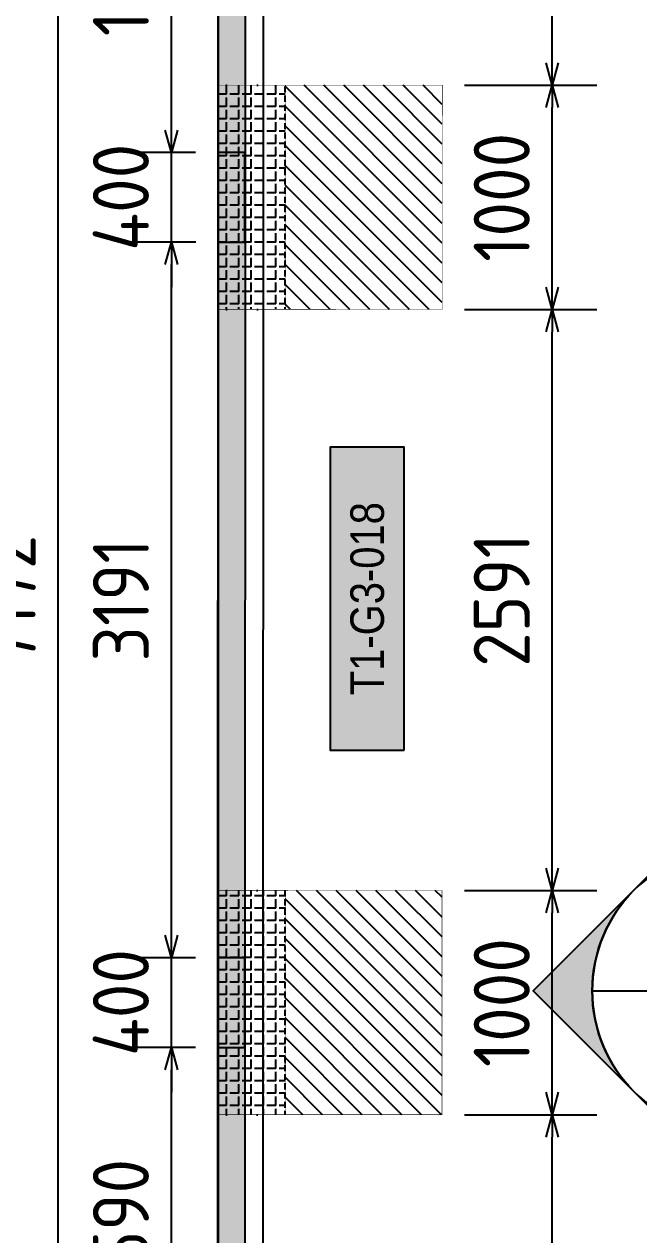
# Model space of a CAD drawing. Header units: centimetres. Extents: x -6122352 to 7132207, y -1694241 to 1947892.
# Drawn here: x 134102 to 136844, y -120280 to -114882 of the extents above; entities that cross this region are included whole.
import ezdxf
from ezdxf.enums import TextEntityAlignment as Align

# ---------------------------------------------------------------- set-up
doc = ezdxf.new("R2010")
doc.units = ezdxf.units.CM
doc.header["$MEASUREMENT"] = 0
doc.header["$PDMODE"] = 66
doc.header["$PDSIZE"] = 100
doc.linetypes.add('DASHED2', pattern=[0.375, 0.25, -0.125])
for name, color, linetype in [('00-MI-DIM', 7, 'Continuous'), ('@MI-FOOTINGS', 7, 'Continuous'), ('@MI-REF LAYER', 7, 'Continuous'), ('@MI-TYPE-01', 30, 'Continuous'), ('@MI-TYPE-02', 6, 'Continuous'), ('PANEL-TAGS', 7, 'Continuous')]:
    doc.layers.add(name, color=color, linetype=linetype)
for name, color, linetype, lineweight, true_color in [('08-Compound Wall-2', 6, 'Continuous', 25, 0xff00ff), ('23585-XR-AR-DAMAC PLOT LIMITS$0$1-End units', 7, 'Continuous', 5, 0xf8991e), ('23585-XR-AR-DAMAC PLOT LIMITS$0$1-Open Space', 7, 'Continuous', 5, 0x90cf5a)]:
    doc.layers.add(name, color=color, linetype=linetype, lineweight=lineweight, true_color=true_color)
doc.layers.add('A-ANNO-TEXT', color=3, linetype='Continuous', lineweight=25)
doc.styles.add('Arial Narrow', font='ARIALN.TTF', dxfattribs={"width": 0.95, "height": 500})
doc.styles.add('PANELTAG_STYLE', font='arial.ttf')
doc.styles.add('Schueco-BEMSTIL', font='isocpeur.ttf', dxfattribs={"width": 0.9})
doc.dimstyles.new('MI- JWC-TXT-2.5 MM', dxfattribs={"dimscale": 1.5, "dimtxt": 2.5, "dimasz": 1, "dimexe": 2, "dimexo": 1, "dimgap": 1, "dimtad": 1, "dimdec": 0, "dimdsep": 46, "dimtxsty": 'Schueco-BEMSTIL', "dimblk": 'OPEN30', "dimcen": 0, "dimdle": 2, "dimclrd": 140, "dimclre": 8, "dimclrt": 40, "dimadec": 0, "dimazin": 2, "dimtfac": 1, "dimtdec": 0, "dimtix": 1, "dimtmove": 2, "dimatfit": 3, "dimldrblk": 'OPEN', "dimfxl": 2, "dimlwd": -1, "dimlwe": -1, "dimarcsym": 0})

# ---------------------------------------------------------------- blocks, each defined once
blk = doc.blocks.new('23585-XR-AR-BOUNDARY WALLS AND SETBACKS')
at = {"layer": '08-Compound Wall-2'}
for points in [[(496625.2740415079, 2768955.710080148), (496607.652472918, 2768971.856213821), (496601.5384295653, 2768965.183542978), (496597.4850284178, 2768960.759941727), (496593.4316299396, 2768956.336143387), (496589.378229939, 2768951.912343387), (496585.3248299394, 2768947.488543387), (496581.2714299397, 2768943.064743388), (496577.2180299392, 2768938.640943387), (496573.1644282787, 2768934.217141576), (496569.111028418, 2768929.793541726), (496563.0633392305, 2768923.193003679), (496580.6844134554, 2768907.046559668)], [(496545.1596726904, 2768939.327125022), (496580.5492999988, 2768906.899099999), (496580.6844134551, 2768907.046559668)]]:
    blk.add_lwpolyline(points, dxfattribs=at)
blk = doc.blocks.new('A$C9d9485f6')
at = {"layer": 'A-ANNO-TEXT', "rotation": 312.4881850805905}
blk.add_blockref('23585-XR-AR-BOUNDARY WALLS AND SETBACKS', (-2377088.534775567, -1504219.252137818), dxfattribs=at)
blk = doc.blocks.new('23585-XR-AR-DAMAC PLOT LIMITS')
at = {"layer": '23585-XR-AR-DAMAC PLOT LIMITS$0$1-End units', "color": 251, "true_color": 0x636466}
blk.add_lwpolyline([(496586.7324999999, 2768913.647299999), (496580.5493000001, 2768906.8991), (496562.8545000004, 2768923.1131), (496569.0373, 2768929.861099999)], close=True, dxfattribs=at)
at = {"layer": '23585-XR-AR-DAMAC PLOT LIMITS$0$1-Open Space', "color": 251, "true_color": 0x636466}
blk.add_lwpolyline([(496562.8545000004, 2768923.1131), (496580.5493000001, 2768906.8991), (496578.5225, 2768904.6873), (496560.8280999996, 2768920.901699999), (496543.1322999997, 2768937.114499999), (496545.1590999998, 2768939.3265)], close=True, dxfattribs=at)
blk = doc.blocks.new('A$Cf093b529')
at = {"layer": 'A-ANNO-TEXT'}
blk.add_blockref('23585-XR-AR-DAMAC PLOT LIMITS', (-495391.9901121984, -2768603.441896566), dxfattribs=at)
blk = doc.blocks.new('A$C626fc766')
at = {"color": 1, "true_color": 0xeb0000, "const_width": 0.003, "elevation": -6.17216293373952e-09}
blk.add_lwpolyline([(57.15263062110171, 0.000134600792080164), (51.15262578800321, 0.000101007055491209), (45.15262095443904, 6.741238757967949e-05), (39.1526161218062, 3.381865099072456e-05), (33.15262363292277, 0.0002827958669513464), (27.15261879982427, 0.0002492028288543224), (21.15261396626011, 0.0002156072296202183), (15.1526091331616, 0.0001820139586925507), (9.152604299597442, 0.0001484188251197338), (0, 0.0001115526538342237), (0.000430768821388483, 24.00010619545355), (9.152617381419986, 24.00030286540277), (15.15247475588694, 24.00020134728402), (21.1526147024706, 24.0000874819234), (27.15261953696609, 24.00012107659131), (33.15262436913326, 24.00015467009507), (39.15262920316309, 24.00018826546147), (45.15263403579593, 24.00022185896523), (51.15263886982575, 24.00025545433164), (57.15249624382704, 24.00015393341891), (66.30269249947742, 24.00015444681048), (66.30267941812053, 0)], close=True, dxfattribs=at)
blk = doc.blocks.new('A$Cbcaed180')
at = {"color": 1, "true_color": 0xeb0000, "const_width": 0.003, "elevation": -6.17216293373952e-09}
blk.add_lwpolyline([(57.15263062110171, 0.7364739454351366), (51.15262578800321, 0.7364403521642089), (45.15262095443904, 0.7364067570306361), (39.1526161218062, 0.7363731632940471), (33.15262363292277, 0.7366221407428384), (27.15261879982427, 0.7365885474719107), (21.15261396626011, 0.7365549518726766), (15.1526091331616, 0.7365213586017489), (9.152604299597442, 0.7364877634681761), (0, 0.7364508975297213), (0.000430768821388483, 24.73644554009661), (9.152617381419986, 24.73664221027866), (15.15247475588694, 24.73654069192708), (21.1526147024706, 24.73642682656646), (27.15261953696609, 24.73646042123437), (33.15262436913326, 24.73649401497096), (39.15262920316309, 24.73652761010453), (45.15263403579593, 24.73656120384112), (51.15263886982575, 24.73659479897469), (57.15249624382704, 24.73649327876046), (66.30269249947742, 24.7364937919192), (66.30267941812053, 0.7363393446430564)], close=True, dxfattribs=at)
blk = doc.blocks.new('RCC COPING')
at = {"layer": '@MI-TYPE-01', "transparency": 33554679}
h = blk.add_hatch(color=8, dxfattribs=at)
h.dxf.hatch_style = 1
h.paths.add_polyline_path([(60.00000000000364, 200), (-59.99999999999636, 200), (-59.99999999999636, -200), (60.00000000000364, -200)])
at = {"layer": '@MI-TYPE-01', "color": 30}
blk.add_lwpolyline([(-59.99999999999636, 200), (60.00000000000364, 200), (60.00000000000364, -200), (-59.99999999999636, -200)], close=True, dxfattribs=at)
blk = doc.blocks.new('31309MM')
at = {"layer": '@MI-TYPE-01', "transparency": 33554679}
h = blk.add_hatch(color=30, dxfattribs=at)
h.dxf.hatch_style = 1
h.paths.add_polyline_path([(0, 120.0000000000582), (5581.866123049753, 120.0000000000582), (5581.866123049753, 0), (0, 0)])
h.paths.add_polyline_path([(5591.866123044863, -1.164153218269348e-10), (12763.97374439728, -1.164153218269348e-10), (12763.97374439752, 120.0000000000582), (5591.866123044863, 120)])
h.paths.add_polyline_path([(12773.97374439193, 120), (18355.62019030144, 119.9999999999418), (18355.62019030168, -0.1500736206653528), (12773.97374439193, -0.1500736207235605)])
h.paths.add_polyline_path([(18365.71023449278, -0.1500736205489375), (23537.39638165059, -0.1500736205489375), (23537.39638165035, 119.9999999999418), (18365.71023449278, 119.9999999999418)])
h.paths.add_polyline_path([(23547.39638164593, 120), (30719.50400295644, 120), (30719.50400295644, -5.820766091346741e-11), (23547.39638164593, -5.820766091346741e-11)])
h.paths.add_polyline_path([(30729.50400295085, 0), (36309.33053738088, -5.820766091346741e-11), (36309.33053738088, 119.9999662167393), (30729.50400295109, 119.9999662167975)])
at = {"layer": '@MI-TYPE-01', "color": 30}
blk.add_lwpolyline([(5591.866123044863, -1.164153218269348e-10), (12763.97374439728, -1.164153218269348e-10), (12763.97374439752, 120.0000000000582), (5591.866123044863, 120)], close=True, dxfattribs=at)
at = {"layer": '@MI-TYPE-01', "color": 240, "true_color": 0xed1f24, "rotation": 89.95700707059105}
for p in [(7382.383187474916, 59.99998310836963), (10973.22624817607, 59.99998310831143)]:
    blk.add_blockref('RCC COPING', p, dxfattribs=at)
blk = doc.blocks.new('A$Ceca04276')
at = {"layer": '@MI-TYPE-01', "color": 30, "rotation": 89.98971944707202}
blk.add_blockref('31309MM', (0.4863932078296784, 9.943239066810747), dxfattribs=at)
blk = doc.blocks.new('T1-FOOTING')
at = {"transparency": 33554679}
h = blk.add_hatch(dxfattribs=at)
h.set_pattern_fill('ANGLE', color=256, scale=500)
h.set_pattern_definition([(0, (0, 0), (0, 137.5), [100, -37.5]), (90, (0, 0), (-137.5, 8.419446744138054e-15), [100, -37.5])])
h.paths.add_polyline_path([(-500, -300.0000000000218), (499.9999999999964, -300.0000000000218), (499.9999999999964, -1.818989403545856e-11), (-500, -1.818989403545856e-11)])
h.paths.add_polyline_path([(-499.75, -299.7500000000218), (499.7499999999964, -299.7500000000218), (499.7499999999964, -0.2500000000181899), (-499.75, -0.2500000000181899)], flags=16)
h = blk.add_hatch(dxfattribs=at)
h.set_pattern_fill('ANGLE', color=8, scale=200)
h.set_pattern_definition([(0, (0, 0), (0, 55.00000000000001), [40, -15]), (90, (0, 0), (-55.00000000000001, 3.367778697655222e-15), [40, -15])])
h.paths.add_polyline_path([(500.0000000000025, -300.0000000000218), (500.0000000000035, -1.818989403545856e-11), (-500, -1.816147232602816e-11), (-499.9999999999989, -300.0000000000291)])
h = blk.add_hatch(dxfattribs=at)
h.set_pattern_fill('ANSI31', color=8, scale=500)
h.set_pattern_definition([(45, (0, 0), (-44.19417382415922, 44.19417382415922), [])])
h.paths.add_polyline_path([(500, -1000.000000000015), (500.0000000000025, -300.0000000000218), (-499.9999999999989, -300.000000000029), (-499.9999999999964, -1000.000000000011)])
at = {"layer": '@MI-TYPE-01', "color": 240, "linetype": 'DASHED2', "true_color": 0xed1f24}
blk.add_line((-500.0000000000073, -300.0000000000291), (499.9999999999964, -300.0000000000218), dxfattribs=at)
at = {"layer": '@MI-TYPE-01', "color": 240, "true_color": 0xed1f24, "const_width": 2.5}
blk.add_lwpolyline([(-500, -1.818989403545856e-11), (500.0000000000036, -1.818989403545856e-11), (500, -1000.000000000015), (-499.9999999999964, -1000.000000000011)], close=True, dxfattribs=at)
blk = doc.blocks.new('_Open30')
at = {"color": 0, "linetype": 'ByBlock', "lineweight": -2}
for p, q in [((-1, 0.26794919), (0, 0)), ((0, 0), (-1, -0.26794919)), ((0, 0), (-1, 0))]:
    blk.add_line(p, q, dxfattribs=at)
blk = doc.blocks.new('*D1294')
at = {"color": 8, "transparency": 16777216}
for p, q in [((-105.533126522616, -29389.36202277175), (-919.3445929939924, -29389.36202277175)), ((-106.8108957201691, -36561.4695303017), (-919.3445929939908, -36561.4695303017))]:
    blk.add_line(p, q, dxfattribs=at)
at = {"color": 140, "transparency": 16777216}
blk.add_line((-719.3445929939907, -36461.4695303017), (-719.3445929939921, -29489.36202277175), dxfattribs=at)
at = {"layer": 'Defpoints', "color": 0, "transparency": 16777216}
for p in [(-719.3445929939923, -29389.36202277175), (-5.533126522615922, -29389.36202277175), (-6.810895720169051, -36561.4695303017)]:
    blk.add_point(p, dxfattribs=at)
at = {"color": 140, "transparency": 16777216, "xscale": 100, "yscale": 100, "zscale": 100}
for p, rotation in [((-719.3445929939923, -29389.36202277175), 90), ((-719.3445929939907, -36561.4695303017), 270)]:
    blk.add_blockref('_Open30', p, dxfattribs=dict(at, rotation=rotation))
at = {"color": 40, "transparency": 16777216, "insert": (-944.3445929940007, -32975.41577653672), "char_height": 250, "attachment_point": 5, "rotation": 90, "style": 'Schueco-BEMSTIL'}
blk.add_mtext('7172', dxfattribs=at)
blk = doc.blocks.new('_Open')
at = {"color": 0, "linetype": 'ByBlock', "lineweight": -2}
for p, q in [((-1, 0.1666666666666667), (0, 0)), ((-1, -0.1666666666666667), (0, 0)), ((0, 0), (-1, 0))]:
    blk.add_line(p, q, dxfattribs=at)
blk = doc.blocks.new('*D1282')
at = {"color": 8, "transparency": 16777216}
for p, q in [((-106.3774665857292, -34970.99748363046), (-414.3153052969084, -34970.99748363046)), ((-106.8108957201682, -36561.4695303017), (-414.315305296908, -36561.4695303017))]:
    blk.add_line(p, q, dxfattribs=at)
at = {"color": 140, "transparency": 16777216}
blk.add_line((-214.3153052969081, -36461.4695303017), (-214.3153052969084, -35070.99748363046), dxfattribs=at)
at = {"layer": 'Defpoints', "color": 0, "transparency": 16777216}
for p in [(-214.3153052969084, -34970.99748363046), (-6.377466585729138, -34970.99748363046), (-6.810895720168144, -36561.4695303017)]:
    blk.add_point(p, dxfattribs=at)
at = {"color": 140, "transparency": 16777216, "xscale": 100, "yscale": 100, "zscale": 100}
for p, rotation in [((-214.3153052969084, -34970.99748363046), 90), ((-214.315305296908, -36561.4695303017), 270)]:
    blk.add_blockref('_Open30', p, dxfattribs=dict(at, rotation=rotation))
at = {"color": 40, "transparency": 16777216, "insert": (-439.3153052969183, -35766.23350696608), "char_height": 250, "attachment_point": 5, "rotation": 90, "style": 'Schueco-BEMSTIL'}
blk.add_mtext('1590', dxfattribs=at)
blk = doc.blocks.new('*D1305')
at = {"color": 140, "transparency": 16777216}
for p, q in [((-214.3153052969099, -34470.99754911532), (-214.3153052969099, -34370.99754911532)), ((-214.3153052969098, -34970.99748363046), (-214.3153052969099, -34570.99754911532)), ((-214.3153052969097, -35070.99748363046), (-214.3153052969097, -35170.99748363046))]:
    blk.add_line(p, q, dxfattribs=at)
at = {"color": 8, "transparency": 16777216}
for p, q in [((-106.606350594877, -34570.99754911532), (-414.3153052969099, -34570.99754911532)), ((-106.3774665857303, -34970.99748363046), (-414.3153052969098, -34970.99748363046))]:
    blk.add_line(p, q, dxfattribs=at)
at = {"layer": 'Defpoints', "color": 0, "transparency": 16777216}
for p in [(-214.3153052969099, -34570.99754911532), (-6.606350594876979, -34570.99754911532), (-6.377466585730271, -34970.99748363046)]:
    blk.add_point(p, dxfattribs=at)
at = {"color": 140, "transparency": 16777216, "xscale": 100, "yscale": 100, "zscale": 100}
for p, rotation in [((-214.3153052969099, -34570.99754911532), 270), ((-214.3153052969098, -34970.99748363046), 90)]:
    blk.add_blockref('_Open30', p, dxfattribs=dict(at, rotation=rotation))
at = {"color": 40, "transparency": 16777216, "insert": (-439.3153052969196, -34770.99751637288), "char_height": 250, "attachment_point": 5, "rotation": 90, "style": 'Schueco-BEMSTIL'}
blk.add_mtext('400', dxfattribs=at)
blk = doc.blocks.new('*D1306')
at = {"color": 8, "transparency": 16777216}
for p, q in [((-105.7377287432399, -31380.15447991655), (-414.3153052969108, -31380.15447991655)), ((-106.6063505948771, -34570.99754911532), (-414.3153052969101, -34570.99754911532))]:
    blk.add_line(p, q, dxfattribs=at)
at = {"color": 140, "transparency": 16777216}
blk.add_line((-214.3153052969101, -34470.99754911532), (-214.3153052969108, -31480.15447991655), dxfattribs=at)
at = {"layer": 'Defpoints', "color": 0, "transparency": 16777216}
for p in [(-214.3153052969108, -31380.15447991655), (-5.737728743239858, -31380.15447991655), (-6.606350594877096, -34570.99754911532)]:
    blk.add_point(p, dxfattribs=at)
at = {"color": 140, "transparency": 16777216, "xscale": 100, "yscale": 100, "zscale": 100}
for p, rotation in [((-214.3153052969108, -31380.15447991655), 90), ((-214.3153052969101, -34570.99754911532), 270)]:
    blk.add_blockref('_Open30', p, dxfattribs=dict(at, rotation=rotation))
at = {"color": 40, "transparency": 16777216, "insert": (-439.3153052969197, -32975.57601451593), "char_height": 250, "attachment_point": 5, "rotation": 90, "style": 'Schueco-BEMSTIL'}
blk.add_mtext('3191', dxfattribs=at)
blk = doc.blocks.new('*D1307')
at = {"color": 140, "transparency": 16777216}
for p, q in [((-214.3153052969115, -30880.15445952776), (-214.3153052969115, -30780.15445952776)), ((-214.3153052969114, -31380.15447991655), (-214.3153052969114, -30980.15445952776)), ((-214.3153052969113, -31480.15447991655), (-214.3153052969113, -31580.15447991655))]:
    blk.add_line(p, q, dxfattribs=at)
at = {"color": 8, "transparency": 16777216}
for p, q in [((-105.8165391141393, -30980.15445952776), (-414.3153052969115, -30980.15445952776)), ((-105.7377287432404, -31380.15447991655), (-414.3153052969114, -31380.15447991655))]:
    blk.add_line(p, q, dxfattribs=at)
at = {"layer": 'Defpoints', "color": 0, "transparency": 16777216}
for p in [(-214.3153052969114, -30980.15445952776), (-5.81653911413927, -30980.15445952776), (-5.737728743240327, -31380.15447991655)]:
    blk.add_point(p, dxfattribs=at)
at = {"color": 140, "transparency": 16777216, "xscale": 100, "yscale": 100, "zscale": 100}
for p, rotation in [((-214.3153052969114, -30980.15445952776), 270), ((-214.3153052969114, -31380.15447991655), 90)]:
    blk.add_blockref('_Open30', p, dxfattribs=dict(at, rotation=rotation))
at = {"color": 40, "transparency": 16777216, "insert": (-439.3153052969202, -31180.15446972215), "char_height": 250, "attachment_point": 5, "rotation": 90, "style": 'Schueco-BEMSTIL'}
blk.add_mtext('400', dxfattribs=at)
blk = doc.blocks.new('*D1346')
at = {"color": 8, "transparency": 16777216}
for p, q in [((-105.533126522615, -29389.36202277175), (-414.3153052969141, -29389.36202277175)), ((-105.8165391141376, -30980.15445952776), (-414.3153052969136, -30980.15445952776))]:
    blk.add_line(p, q, dxfattribs=at)
at = {"color": 140, "transparency": 16777216}
blk.add_line((-214.3153052969136, -30880.15445952776), (-214.3153052969139, -29489.36202277175), dxfattribs=at)
at = {"layer": 'Defpoints', "color": 0, "transparency": 16777216}
for p in [(-214.3153052969139, -29389.36202277175), (-5.533126522615015, -29389.36202277175), (-5.816539114137551, -30980.15445952776)]:
    blk.add_point(p, dxfattribs=at)
at = {"color": 140, "transparency": 16777216, "xscale": 100, "yscale": 100, "zscale": 100}
for p, rotation in [((-214.3153052969139, -29389.36202277175), 90), ((-214.3153052969136, -30980.15445952776), 270)]:
    blk.add_blockref('_Open30', p, dxfattribs=dict(at, rotation=rotation))
at = {"color": 40, "transparency": 16777216, "insert": (-439.3153052969223, -30184.75824114975), "char_height": 250, "attachment_point": 5, "rotation": 90, "style": 'Schueco-BEMSTIL'}
blk.add_mtext('1591', dxfattribs=at)
blk = doc.blocks.new('*D1355')
at = {"color": 8, "transparency": 16777216}
for p, q in [((1093.420406097152, -35271.17284856787), (1684.684925263749, -35271.17284856787)), ((1091.65866016259, -37862.29663762578), (1684.68492526375, -37862.29663762578))]:
    blk.add_line(p, q, dxfattribs=at)
at = {"color": 140, "transparency": 16777216}
blk.add_line((1484.68492526375, -37762.29663762578), (1484.684925263749, -35371.17284856787), dxfattribs=at)
at = {"layer": 'Defpoints', "color": 0, "transparency": 16777216}
for p in [(993.4204060971517, -35271.17284856787), (1484.684925263749, -35271.17284856787), (991.65866016259, -37862.29663762578)]:
    blk.add_point(p, dxfattribs=at)
at = {"color": 140, "transparency": 16777216, "xscale": 100, "yscale": 100, "zscale": 100}
for p, rotation in [((1484.684925263749, -35271.17284856787), 90), ((1484.68492526375, -37862.29663762578), 270)]:
    blk.add_blockref('_Open30', p, dxfattribs=dict(at, rotation=rotation))
at = {"color": 40, "transparency": 16777216, "insert": (1259.684925263739, -36566.73474309681), "char_height": 250, "attachment_point": 5, "rotation": 90, "style": 'Schueco-BEMSTIL'}
blk.add_mtext('2591', dxfattribs=at)
blk = doc.blocks.new('*D1356')
at = {"color": 8, "transparency": 16777216}
for p, q in [((1093.595745978179, -34271.17286393992), (1684.684925263749, -34271.17286393992)), ((1093.420406097152, -35271.17284856787), (1684.68492526375, -35271.17284856787))]:
    blk.add_line(p, q, dxfattribs=at)
at = {"color": 140, "transparency": 16777216}
blk.add_line((1484.684925263749, -35171.17284856787), (1484.684925263749, -34371.17286393992), dxfattribs=at)
at = {"layer": 'Defpoints', "color": 0, "transparency": 16777216}
for p in [(993.5957459781789, -34271.17286393992), (1484.684925263749, -34271.17286393992), (993.4204060971517, -35271.17284856787)]:
    blk.add_point(p, dxfattribs=at)
at = {"color": 140, "transparency": 16777216, "xscale": 100, "yscale": 100, "zscale": 100}
for p, rotation in [((1484.684925263749, -34271.17286393992), 90), ((1484.684925263749, -35271.17284856787), 270)]:
    blk.add_blockref('_Open30', p, dxfattribs=dict(at, rotation=rotation))
at = {"color": 40, "transparency": 16777216, "insert": (1259.684925263739, -34771.17285625388), "char_height": 250, "attachment_point": 5, "rotation": 90, "style": 'Schueco-BEMSTIL'}
blk.add_mtext('1000', dxfattribs=at)
blk = doc.blocks.new('*D1357')
at = {"color": 8, "transparency": 16777216}
for p, q in [((1094.060143939686, -31680.3298448127), (1684.684925263749, -31680.3298448127)), ((1093.595745978179, -34271.17286393992), (1684.68492526375, -34271.17286393992))]:
    blk.add_line(p, q, dxfattribs=at)
at = {"color": 140, "transparency": 16777216}
blk.add_line((1484.68492526375, -34171.17286393992), (1484.684925263749, -31780.3298448127), dxfattribs=at)
at = {"layer": 'Defpoints', "color": 0, "transparency": 16777216}
for p in [(994.0601439396855, -31680.3298448127), (1484.684925263749, -31680.3298448127), (993.5957459781789, -34271.17286393992)]:
    blk.add_point(p, dxfattribs=at)
at = {"color": 140, "transparency": 16777216, "xscale": 100, "yscale": 100, "zscale": 100}
for p, rotation in [((1484.684925263749, -31680.3298448127), 90), ((1484.68492526375, -34271.17286393992), 270)]:
    blk.add_blockref('_Open30', p, dxfattribs=dict(at, rotation=rotation))
at = {"color": 40, "transparency": 16777216, "insert": (1259.68492526374, -32975.7513543763), "char_height": 250, "attachment_point": 5, "rotation": 90, "style": 'Schueco-BEMSTIL'}
blk.add_mtext('2591', dxfattribs=at)
blk = doc.blocks.new('*D1358')
at = {"color": 8, "transparency": 16777216}
for p, q in [((1094.23548382067, -30680.32986018474), (1684.68492526375, -30680.32986018474)), ((1094.060143939686, -31680.3298448127), (1684.68492526375, -31680.3298448127))]:
    blk.add_line(p, q, dxfattribs=at)
at = {"color": 140, "transparency": 16777216}
blk.add_line((1484.68492526375, -31580.3298448127), (1484.684925263749, -30780.32986018474), dxfattribs=at)
at = {"layer": 'Defpoints', "color": 0, "transparency": 16777216}
for p in [(994.23548382067, -30680.32986018474), (1484.684925263749, -30680.32986018474), (994.0601439396855, -31680.3298448127)]:
    blk.add_point(p, dxfattribs=at)
at = {"color": 140, "transparency": 16777216, "xscale": 100, "yscale": 100, "zscale": 100}
for p, rotation in [((1484.684925263749, -30680.32986018474), 90), ((1484.68492526375, -31680.3298448127), 270)]:
    blk.add_blockref('_Open30', p, dxfattribs=dict(at, rotation=rotation))
at = {"color": 40, "transparency": 16777216, "insert": (1259.684925263741, -31180.32985249871), "char_height": 250, "attachment_point": 5, "rotation": 90, "style": 'Schueco-BEMSTIL'}
blk.add_mtext('1000', dxfattribs=at)
blk = doc.blocks.new('*D1359')
at = {"color": 8, "transparency": 16777216}
for p, q in [((1093.392966607353, -28088.9246097128), (1684.684925263749, -28088.9246097128)), ((1094.23548382067, -30680.32986018474), (1684.68492526375, -30680.32986018474))]:
    blk.add_line(p, q, dxfattribs=at)
at = {"color": 140, "transparency": 16777216}
blk.add_line((1484.68492526375, -30580.32986018474), (1484.684925263749, -28188.9246097128), dxfattribs=at)
at = {"layer": 'Defpoints', "color": 0, "transparency": 16777216}
for p in [(993.3929666073532, -28088.9246097128), (1484.684925263749, -28088.9246097128), (994.23548382067, -30680.32986018474)]:
    blk.add_point(p, dxfattribs=at)
at = {"color": 140, "transparency": 16777216, "xscale": 100, "yscale": 100, "zscale": 100}
for p, rotation in [((1484.684925263749, -28088.9246097128), 90), ((1484.68492526375, -30680.32986018474), 270)]:
    blk.add_blockref('_Open30', p, dxfattribs=dict(at, rotation=rotation))
at = {"color": 40, "transparency": 16777216, "insert": (1259.684925263741, -29384.62723494876), "char_height": 250, "attachment_point": 5, "rotation": 90, "style": 'Schueco-BEMSTIL'}
blk.add_mtext('2591', dxfattribs=at)
blk = doc.blocks.new('PANELTAG')
at = {"layer": 'PANEL-TAGS', "color": 1}
blk.add_lwpolyline([(-13.49999999999989, -3.300000000000182), (13.50000000000011, -3.300000000000182), (13.50000000000011, 3.299999999999727), (-13.49999999999989, 3.299999999999727)], close=True, dxfattribs=at)
at = {"layer": 'PANEL-TAGS', "color": 40, "true_color": 0xffd700}
blk.add_solid([(-13.49999999999989, -3.300000000000182), (13.50000000000011, -3.300000000000182), (-13.49999999999989, 3.299999999999727), (13.50000000000011, 3.299999999999727)], dxfattribs=at)
at = {"layer": 'PANEL-TAGS', "color": 5, "style": 'PANELTAG_STYLE', "width": 0.85}
blk.add_attdef('TAGNO', text='', height=3, dxfattribs=at).set_placement((1.13686837721616e-13, -4.547473508864641e-13), align=Align.MIDDLE)
blk = doc.blocks.new('*U1871')
h = blk.add_hatch(color=94)
edge = h.paths.add_edge_path()
edge.add_line((-5.853590386044781e-15, -6.350000000000011), (-3.839567134987508e-15, -8.98025612106916))
edge.add_line((-3.839567134987508e-15, -8.98025612106916), (-8.98025612106916, -1.4210854715202e-14))
edge.add_line((-8.98025612106916, -1.364422505680946e-14), (-1.243449787580175e-14, 8.980256121069147))
edge.add_line((-1.308023176029987e-14, 8.980256121069147), (-6.554262137165959e-15, 6.349999999999988))
edge.add_arc((-2.326472348102011e-15, -1.154631945610163e-14), 6.35, 90.00000000000004, 269.9999999999999)
at = {"color": 94}
blk.add_line((-6.35, -5.639932965095795e-15), (6.35, -1.127986593019159e-14), dxfattribs=at)
for points in [[(-5.853590386044781e-15, -6.350000000000011), (-3.839567134987508e-15, -8.98025612106916), (-8.98025612106916, -1.364422505680946e-14), (-1.308023176029987e-14, 8.980256121069147), (-6.554262137165959e-15, 6.349999999999988, 0.9999999999999994)], [(-4.490128060534579, 4.490128060534578, 0.4142135623730951), (-4.490128060534578, -4.49012806053458), (-8.98025612106916, -1.236372533598709e-15), (-4.490128060534585, 4.490128060534578)]]:
    blk.add_lwpolyline(points, format="xyb", close=True)
blk.add_circle((-1.409983241273949e-15, -5.639932965095795e-15), 6.35, dxfattribs=at)
at = {"style": 'Arial Narrow', "width": 0.95, "flags": 8}
blk.add_attdef('VIEWNUMBER', text='', height=2.5, dxfattribs=at).set_placement((-1.409983241273949e-15, -5.639932965095795e-15), align=Align.BOTTOM_CENTER)
blk.add_attdef('SHEETNUMBER', text='', height=2.5, dxfattribs=at).set_placement((-1.409983241273949e-15, -1.587500000000005), align=Align.TOP_CENTER)
blk = doc.blocks.new('T1-PARTITION PLAN')
at = {"layer": '@MI-FOOTINGS', "color": 240, "true_color": 0xed1f24, "rotation": 89.98995376478538}
for p in [(-5.852170747821219, -31180.15451261768), (-6.491908590309322, -34770.99751637285)]:
    blk.add_blockref('T1-FOOTING', p, dxfattribs=at)
at = {"layer": '@MI-TYPE-02', "xscale": -1, "rotation": 359.9795117387576}
blk.add_blockref('A$Ceca04276', (-7.324294468271546, -42163.27897696203), dxfattribs=at)
for base, p1, p2, picture, middle in [((1484.684925263749, -28088.9246097128), (994.2354838206695, -30680.32986018472), (993.3929666073527, -28088.92460971278), '*D1359', (1259.684925263741, -29384.62723494876)), ((-719.3445929939923, -29389.36202277175), (-6.810895720169047, -36561.46953030169), (-5.533126522615921, -29389.36202277174), '*D1294', (-944.3445929940007, -32975.41577653672)), ((-214.3153052969158, -29389.36202277175), (-5.816539114137549, -30980.15445952775), (-5.533126522615014, -29389.36202277174), '*D1346', (-439.3153052969223, -30184.75824114975)), ((-214.3153052969114, -30980.15445952776), (-5.737728743240325, -31380.15447991653), (-5.816539114139268, -30980.15445952775), '*D1307', (-439.3153052969202, -31180.15446972215)), ((-214.3153052969108, -31380.15447991655), (-6.606350594877092, -34570.99754911531), (-5.737728743239856, -31380.15447991653), '*D1306', (-439.3153052969197, -32975.57601451593)), ((1484.684925263749, -34271.17286393992), (993.4204060971513, -35271.17284856785), (993.5957459781785, -34271.1728639399), '*D1356', (1259.684925263739, -34771.17285625388)), ((-214.3153052969099, -34570.99754911532), (-6.377466585730268, -34970.99748363045), (-6.606350594876975, -34570.99754911531), '*D1305', (-439.3153052969196, -34770.99751637288)), ((-214.3153052969084, -34970.99748363046), (-6.810895720168141, -36561.46953030169), (-6.377466585729135, -34970.99748363045), '*D1282', (-439.3153052969183, -35766.23350696608))]:
    dim = blk.add_linear_dim(base=base, p1=p1, p2=p2, angle=90, dimstyle='MI- JWC-TXT-2.5 MM')
    dim.commit()
    dim.dimension.update_dxf_attribs({"geometry": picture, "text_midpoint": middle})
for base, p1, p2, picture, middle, set_off in [((1484.684925263704, -30680.32986018474), (994.0601439396394, -31680.32984481268), (994.2354838206238, -30680.32986018473), '*D1358', (1259.684925263695, -31180.32985249871), (-4.570210876408964e-11, -3.637978807091713e-12)), ((1484.684925263752, -31680.3298448127), (993.5957459781814, -34271.1728639399), (994.060143939688, -31680.32984481268), '*D1357', (1259.684925263743, -32975.7513543763), (2.955857780762017e-12, 0)), ((1484.684925263752, -35271.17284856787), (991.6586601625925, -37862.29663762576), (993.4204060971542, -35271.17284856785), '*D1355', (1259.684925263742, -36566.73474309681), (2.955857780762017e-12, 0))]:
    dim = blk.add_linear_dim(base=base, p1=p1, p2=p2, angle=90, dimstyle='MI- JWC-TXT-2.5 MM')
    dim.commit()
    dim.dimension.update_dxf_attribs({"geometry": picture, "text_midpoint": middle, "insert": set_off})

msp = doc.modelspace()

# ---------------------------------------------------------------- block references
at = {"layer": '00-MI-DIM'}
ref = msp.add_blockref('*U1871', (137271.1603885096, -119192.5845571393, 1.183302581301932e-05), dxfattribs=dict(at, xscale=100, yscale=100, zscale=100))
ref.add_attrib('VIEWNUMBER', '106', dxfattribs={"layer": '0', "height": 250, "style": 'Arial Narrow', "width": 0.95}).set_placement((137271.1603885096, -119192.5845571393, 1.183302581301932e-05), align=Align.BOTTOM_CENTER)
ref.add_attrib('SHEETNUMBER', 'G3-T1', dxfattribs={"layer": '0', "height": 250, "style": 'Arial Narrow', "width": 0.95}).set_placement((137271.1603885096, -119351.3345571393, 1.183302581301932e-05), align=Align.TOP_CENTER)
at = {"layer": '@MI-REF LAYER', "xscale": 1000, "yscale": 1000, "zscale": 1000}
msp.add_blockref('A$C9d9485f6', (-23958.95045533385, 48155.57226163784), dxfattribs=at)
at = {"layer": '@MI-REF LAYER', "xscale": 1000, "yscale": 1000, "zscale": 1000, "rotation": 312.4882903633292}
msp.add_blockref('A$Cf093b529', (-891608.7329339073, 539022.7201118186), dxfattribs=at)
at = {"layer": '@MI-REF LAYER', "color": 10, "xscale": 1000, "yscale": 1000, "zscale": 1000}
for name, p, rotation in [('A$Cbcaed180', (134964.9895669966, -133208.5883198979, 6.172162933739522e-06), 359.9898398935451), ('A$C626fc766', (134965.0095227127, -132472.2489700342, 6.172162933739522e-06), 359.9898398956657)]:
    msp.add_blockref(name, p, dxfattribs=dict(at, rotation=rotation))
at = {"layer": '@MI-TYPE-01'}
msp.add_blockref('T1-PARTITION PLAN', (134972.7248993057, -84473.54866049667), dxfattribs=at)
at = {"layer": 'PANEL-TAGS'}
ref = msp.add_blockref('PANELTAG', (135632.1475610929, -117443.4490295481), dxfattribs=dict(at, xscale=50.00000000000001, yscale=50.00000000000001, zscale=50.00000000000001, rotation=90.00000000000001))
ref.add_attrib('TAGNO', 'T1-G3-018', dxfattribs={"color": 5, "height": 150, "rotation": 90, "style": 'PANELTAG_STYLE', "width": 0.8499999999999999}).set_placement((135632.1475610929, -117443.4490295481), align=Align.MIDDLE_CENTER)

doc.saveas('drawing.dxf')
